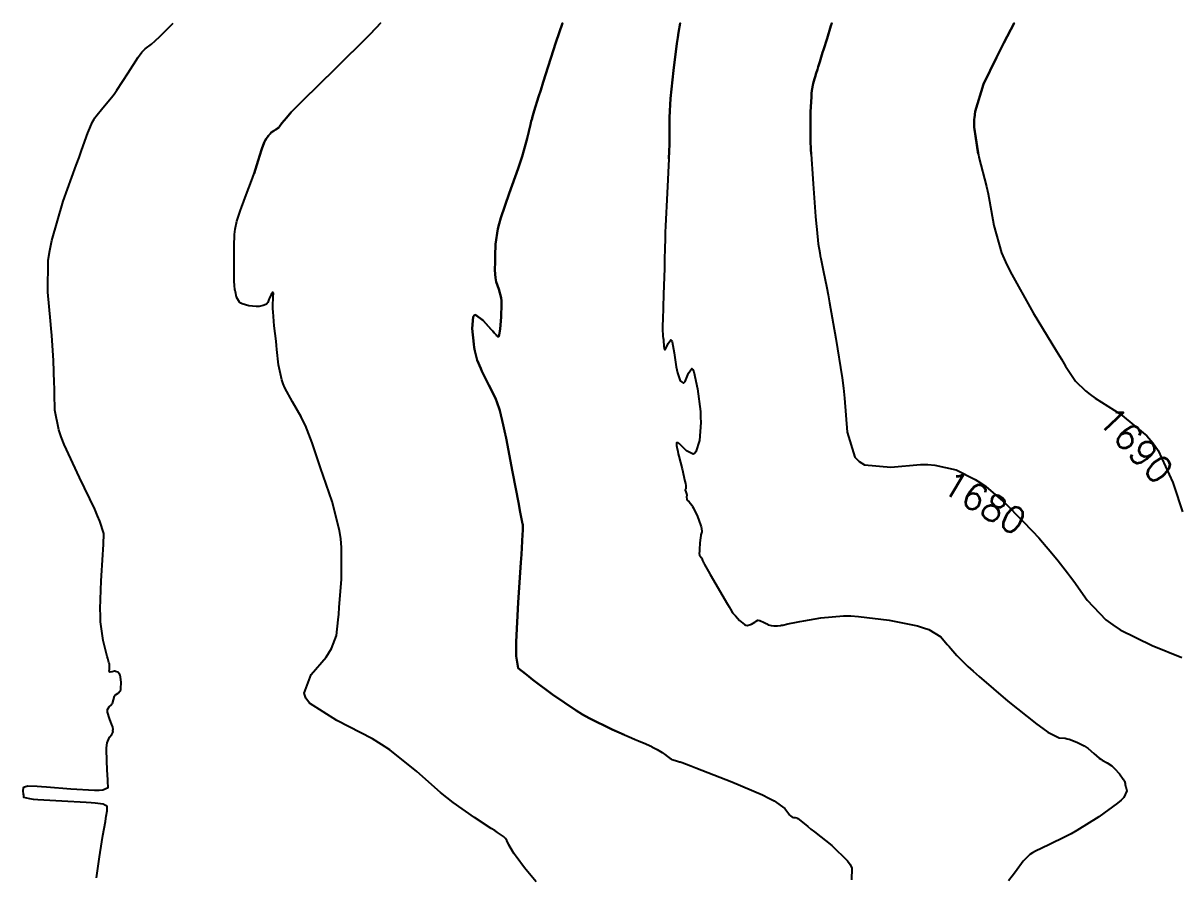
# Model space of a CAD drawing. Header units: metres. Extents: x 837477 to 838477, y 1189014 to 1191014.
# Drawn here: x 837786.9 to 837956.3, y 1190888.9 to 1191013.9 of the extents above; entities that cross this region are included whole.
import ezdxf

# ---------------------------------------------------------------- set-up
doc = ezdxf.new("R2010")
doc.units = ezdxf.units.M
doc.header["$LTSCALE"] = 0.3
doc.layers.add('COTAS 10', color=1, linetype='Continuous')
doc.styles.get("Standard").update_dxf_attribs({"font": 'simplex.shx'})

msp = doc.modelspace()

# ---------------------------------------------------------------- linework, layer by layer
at = {"layer": 'COTAS 10'}
for points, elevation in [([(837797.656, 1190888.726), (837797.964, 1190891.102), (837798.06, 1190891.77), (837798.162, 1190892.441), (837798.567, 1190894.901), (837798.928, 1190896.971), (837799.001, 1190897.397), (837799.062, 1190897.758), (837799.185, 1190898.531), (837799.216, 1190898.839), (837799.219, 1190898.907), (837799.219, 1190898.968), (837799.2, 1190899.127), (837799.09, 1190899.249), (837799.033, 1190899.286), (837798.964, 1190899.325), (837798.623, 1190899.479), (837797.437, 1190899.65), (837796.837, 1190899.7), (837796.119, 1190899.751), (837792.543, 1190899.945), (837789.049, 1190900.146), (837788.383, 1190900.202), (837787.848, 1190900.258), (837787.002, 1190900.459), (837786.988, 1190900.73), (837786.977, 1190900.83), (837786.963, 1190900.94), (837786.888, 1190901.427), (837786.937, 1190901.88), (837787.001, 1190901.97), (837787.087, 1190902.043), (837787.58, 1190902.179), (837788.935, 1190902.131), (837789.565, 1190902.089), (837790.305, 1190902.035), (837793.897, 1190901.736), (837797.357, 1190901.537), (837798.014, 1190901.545), (837798.541, 1190901.58), (837799.356, 1190901.937), (837799.299, 1190902.838), (837799.276, 1190903.216), (837799.249, 1190903.65), (837799.129, 1190905.683), (837799.105, 1190907.7), (837799.139, 1190908.124), (837799.191, 1190908.489), (837799.528, 1190909.322), (837799.883, 1190909.712), (837799.947, 1190909.798), (837799.997, 1190909.875), (837800.05, 1190910.071), (837800.024, 1190910.209), (837800.024, 1190910.249), (837800.026, 1190910.289), (837800.057, 1190910.439), (837800.008, 1190910.779), (837799.959, 1190910.939), (837799.896, 1190911.128), (837799.542, 1190912.045), (837799.258, 1190912.975), (837799.239, 1190913.172), (837799.245, 1190913.341), (837799.482, 1190913.731), (837799.827, 1190914.022), (837799.901, 1190914.13), (837799.965, 1190914.249), (837800.121, 1190914.776), (837800.282, 1190915.294), (837800.349, 1190915.407), (837800.426, 1190915.508), (837800.787, 1190915.76), (837801.117, 1190916.098), (837801.174, 1190916.251), (837801.217, 1190916.431), (837801.25, 1190917.299), (837801.137, 1190918.167), (837801.088, 1190918.347), (837801.031, 1190918.501), (837800.761, 1190918.839), (837800.436, 1190918.946), (837800.344, 1190918.955), (837800.251, 1190918.955), (837799.911, 1190918.879), (837799.637, 1190918.817), (837799.587, 1190918.826), (837799.548, 1190918.847), (837799.499, 1190919.016), (837799.516, 1190919.232), (837799.519, 1190919.283), (837799.521, 1190919.329), (837799.519, 1190919.464), (837799.515, 1190919.563), (837799.516, 1190919.588), (837799.517, 1190919.61), (837799.526, 1190919.681), (837799.536, 1190919.74), (837799.537, 1190919.757), (837799.539, 1190919.773), (837799.538, 1190919.829), (837799.535, 1190919.88), (837799.534, 1190919.893), (837799.534, 1190919.905), (837799.532, 1190919.943), (837799.532, 1190919.985), (837799.531, 1190919.994), (837799.531, 1190920.025), (837799.517, 1190920.078), (837799.508, 1190920.101), (837799.497, 1190920.127), (837799.439, 1190920.251), (837799.272, 1190920.829), (837799.192, 1190921.142), (837799.097, 1190921.521), (837798.633, 1190923.441), (837798.243, 1190926.215), (837798.195, 1190927.132), (837798.174, 1190928.114), (837798.312, 1190932.198), (837798.558, 1190936), (837798.604, 1190936.804), (837798.64, 1190937.5), (837798.693, 1190939.113), (837798.14, 1190940.923), (837797.794, 1190941.743), (837797.365, 1190942.701), (837795.121, 1190947.311), (837792.876, 1190952.176), (837792.447, 1190953.295), (837792.101, 1190954.315), (837791.546, 1190957.174), (837791.504, 1190959.636), (837791.481, 1190960.406), (837791.454, 1190961.215), (837791.314, 1190964.452), (837791.087, 1190968.106), (837791.005, 1190969.178), (837790.913, 1190970.275), (837790.511, 1190974.452), (837790.578, 1190979.143), (837790.782, 1190980.564), (837791.067, 1190982.038), (837792.767, 1190987.804), (837794.67, 1190993.055), (837795.083, 1190994.206), (837795.447, 1190995.224), (837796.351, 1190997.804), (837797.042, 1190999.413), (837797.272, 1190999.819), (837797.386, 1191000), (837797.518, 1191000.209), (837798.547, 1191001.473), (837799.811, 1191002.962), (837800.205, 1191003.492), (837800.619, 1191004.073), (837802.273, 1191006.601), (837803.738, 1191008.878), (837804.032, 1191009.301), (837804.278, 1191009.635), (837804.763, 1191010.095), (837805.708, 1191010.807), (837806.243, 1191011.301), (837806.898, 1191011.922), (837808.87, 1191013.872)], 1640), ([(837862.028, 1190888.141), (837860.34, 1190890.171), (837859.073, 1190891.855), (837858.804, 1190892.24), (837858.571, 1190892.589), (837858.027, 1190893.555), (837857.714, 1190894.19), (837857.627, 1190894.331), (837857.54, 1190894.457), (837857.224, 1190894.784), (837856.379, 1190895.346), (837855.958, 1190895.619), (837855.457, 1190895.943), (837852.97, 1190897.538), (837849.847, 1190899.741), (837848.943, 1190900.449), (837848.023, 1190901.198), (837844.561, 1190904.257), (837840.59, 1190907.431), (837839.35, 1190908.253), (837838.048, 1190909.051), (837832.838, 1190911.727), (837828.847, 1190914.292), (837828.314, 1190915.02), (837828.029, 1190915.756), (837829.065, 1190918.475), (837831.246, 1190921.035), (837831.683, 1190921.67), (837832.048, 1190922.273), (837832.764, 1190924.183), (837833.03, 1190926.486), (837833.111, 1190927.337), (837833.196, 1190928.28), (837833.529, 1190932.454), (837833.535, 1190937.101), (837833.413, 1190938.342), (837833.237, 1190939.563), (837832.159, 1190943.807), (837830.837, 1190947.631), (837830.509, 1190948.588), (837830.197, 1190949.5), (837829.205, 1190952.425), (837828.227, 1190954.945), (837827.923, 1190955.601), (837827.605, 1190956.239), (837826.338, 1190958.395), (837825.197, 1190960.469), (837824.96, 1190961.055), (837824.755, 1190961.647), (837824.3, 1190963.83), (837824.061, 1190966.058), (837823.993, 1190966.678), (837823.925, 1190967.3), (837823.676, 1190969.559), (837823.496, 1190971.577), (837823.472, 1190972.047), (837823.459, 1190972.479), (837823.505, 1190973.719), (837823.535, 1190974.381), (837823.511, 1190974.449), (837823.474, 1190974.466), (837823.225, 1190974.111), (837822.941, 1190973.521), (837822.881, 1190973.39), (837822.83, 1190973.273), (837822.714, 1190972.971), (837822.575, 1190972.77), (837822.509, 1190972.718), (837822.432, 1190972.668), (837822.054, 1190972.498), (837821.457, 1190972.396), (837821.241, 1190972.388), (837821.004, 1190972.389), (837819.963, 1190972.467), (837818.965, 1190972.742), (837818.755, 1190972.868), (837818.574, 1190973.015), (837818.157, 1190973.725), (837817.966, 1190974.51), (837817.926, 1190974.704), (837817.893, 1190974.888), (837817.821, 1190975.469), (837817.799, 1190976.091), (837817.796, 1190976.3), (837817.795, 1190976.526), (837817.803, 1190977.478), (837817.814, 1190978.693), (837817.815, 1190979.085), (837817.814, 1190979.502), (837817.803, 1190981.208), (837817.847, 1190982.901), (837817.882, 1190983.309), (837817.927, 1190983.691), (837818.17, 1190984.853), (837818.571, 1190986.053), (837818.715, 1190986.459), (837818.875, 1190986.896), (837819.571, 1190988.743), (837820.321, 1190990.762), (837820.513, 1190991.309), (837820.7, 1190991.85), (837821.321, 1190993.76), (837821.804, 1190995.304), (837821.903, 1190995.615), (837821.988, 1190995.876), (837822.171, 1190996.395), (837822.271, 1190996.592), (837822.304, 1190996.648), (837822.339, 1190996.705), (837822.485, 1190996.921), (837822.636, 1190997.131), (837822.675, 1190997.185), (837822.712, 1190997.238), (837822.833, 1190997.414), (837822.96, 1190997.58), (837823.001, 1190997.627), (837823.043, 1190997.673), (837823.216, 1190997.845), (837823.437, 1190998.016), (837823.511, 1190998.063), (837823.589, 1190998.11), (837823.916, 1190998.279), (837824.267, 1190998.529), (837824.361, 1190998.628), (837824.453, 1190998.739), (837824.775, 1190999.246), (837825.441, 1191000), (837826.164, 1191000.819), (837826.928, 1191001.602), (837827.858, 1191002.536), (837832.587, 1191007.162), (837837.569, 1191012.108), (837838.657, 1191013.243), (837839.242, 1191013.872), (837838.657, 1191013.243), (837837.569, 1191012.108), (837832.587, 1191007.162), (837827.858, 1191002.536), (837826.928, 1191001.602), (837826.164, 1191000.819), (837825.441, 1191000), (837824.775, 1190999.246), (837824.453, 1190998.739), (837824.361, 1190998.628), (837824.267, 1190998.529), (837823.916, 1190998.279), (837823.589, 1190998.11), (837823.511, 1190998.063), (837823.437, 1190998.016), (837823.216, 1190997.845), (837823.043, 1190997.673), (837823.001, 1190997.627), (837822.96, 1190997.58), (837822.833, 1190997.414), (837822.712, 1190997.238), (837822.675, 1190997.185), (837822.636, 1190997.131), (837822.485, 1190996.921), (837822.339, 1190996.705), (837822.304, 1190996.648), (837822.271, 1190996.592), (837822.171, 1190996.395), (837821.988, 1190995.876), (837821.903, 1190995.615), (837821.804, 1190995.304), (837821.321, 1190993.76), (837820.7, 1190991.85)], 1650), ([(837874.923, 1190909.657), (837873.162, 1190910.413), (837869.769, 1190912.087), (837868.823, 1190912.628), (837867.874, 1190913.203), (837864.426, 1190915.56), (837861.547, 1190917.721), (837860.957, 1190918.172), (837860.458, 1190918.559), (837859.404, 1190919.425), (837859.119, 1190921.173), (837859.105, 1190922.116), (837859.119, 1190923.258), (837859.404, 1190929.038), (837859.784, 1190934.872), (837859.858, 1190936.047), (837859.92, 1190937.03), (837860.03, 1190938.994), (837860.048, 1190939.575), (837860.052, 1190939.688), (837860.055, 1190939.78), (837860.058, 1190939.938), (837860.058, 1190939.957), (837860.059, 1190939.962), (837860.059, 1190939.967), (837860.062, 1190939.983), (837860.066, 1190939.999), (837860.068, 1190940.009), (837860.071, 1190940.029), (837860.074, 1190940.053), (837860.076, 1190940.067), (837860.081, 1190940.094), (837860.086, 1190940.124), (837860.087, 1190940.132), (837860.088, 1190940.141), (837860.091, 1190940.172), (837860.093, 1190940.208), (837860.093, 1190940.219), (837860.094, 1190940.231), (837860.095, 1190940.279), (837860.094, 1190940.326), (837860.092, 1190940.338), (837860.091, 1190940.35), (837860.081, 1190940.388), (837860.066, 1190940.432), (837860.061, 1190940.448), (837860.056, 1190940.466), (837860.034, 1190940.543), (837859.795, 1190941.762), (837859.654, 1190942.5), (837859.479, 1190943.412), (837858.576, 1190948.15), (837857.613, 1190953.1), (837857.4, 1190954.145), (837857.211, 1190955.049), (837856.723, 1190957.137), (837856.272, 1190958.42), (837856.105, 1190958.817), (837855.921, 1190959.231), (837855.104, 1190960.874), (837854.275, 1190962.5), (837854.083, 1190962.904), (837853.906, 1190963.288), (837853.403, 1190964.505), (837853.045, 1190965.876), (837852.96, 1190966.358), (837852.882, 1190966.883), (837852.652, 1190969.145), (837852.784, 1190970.877), (837852.935, 1190971.067), (837853.135, 1190971.133), (837854.268, 1190970.326), (837855.45, 1190969.005), (837855.68, 1190968.746), (837855.868, 1190968.534), (837856.199, 1190968.154), (837856.257, 1190968.083), (837856.274, 1190968.065), (837856.291, 1190968.049), (837856.354, 1190967.997), (837856.424, 1190967.971), (837856.445, 1190967.97), (837856.467, 1190967.973), (837856.551, 1190968.005), (837856.659, 1190968.47), (837856.696, 1190968.744), (837856.735, 1190969.082), (837856.9, 1190970.829), (837856.957, 1190972.769), (837856.927, 1190973.228), (837856.879, 1190973.654), (837856.54, 1190974.913), (837856.171, 1190975.973), (837856.103, 1190976.274), (837856.05, 1190976.579), (837855.984, 1190977.707), (837856.019, 1190978.987), (837856.03, 1190979.388), (837856.042, 1190979.808), (837856.091, 1190981.493), (837856.429, 1190983.733), (837856.622, 1190984.504), (837856.86, 1190985.341), (837858.08, 1190988.905), (837859.396, 1190992.574), (837859.695, 1190993.476), (837859.964, 1190994.329), (837860.699, 1190997), (837861.191, 1190999.048), (837861.308, 1190999.509), (837861.416, 1190999.924), (837861.438, 1191000), (837861.735, 1191001.036), (837862.382, 1191003.063), (837862.696, 1191004.054), (837863.07, 1191005.232), (837864.906, 1191011.036), (837865.902, 1191013.872), (837864.906, 1191011.036), (837863.07, 1191005.232), (837862.696, 1191004.054), (837862.382, 1191003.063), (837861.735, 1191001.036), (837861.438, 1191000), (837861.416, 1190999.924), (837861.308, 1190999.509), (837861.191, 1190999.048), (837860.699, 1190997), (837859.964, 1190994.329), (837859.695, 1190993.476), (837859.396, 1190992.574), (837858.08, 1190988.905), (837856.86, 1190985.341), (837856.622, 1190984.504), (837856.429, 1190983.733), (837856.091, 1190981.493), (837856.042, 1190979.808), (837856.03, 1190979.388), (837856.019, 1190978.987), (837855.984, 1190977.707), (837856.05, 1190976.579), (837856.103, 1190976.274), (837856.171, 1190975.973), (837856.54, 1190974.913), (837856.879, 1190973.654), (837856.927, 1190973.228), (837856.957, 1190972.769), (837856.9, 1190970.829), (837856.735, 1190969.082), (837856.696, 1190968.744), (837856.659, 1190968.47), (837856.551, 1190968.005), (837856.467, 1190967.973), (837856.445, 1190967.97), (837856.424, 1190967.971), (837856.354, 1190967.997), (837856.291, 1190968.049), (837856.274, 1190968.065), (837856.257, 1190968.083), (837856.199, 1190968.154), (837855.868, 1190968.534), (837855.68, 1190968.746), (837855.45, 1190969.005), (837854.268, 1190970.326), (837853.135, 1190971.133), (837852.935, 1190971.067), (837852.784, 1190970.877), (837852.652, 1190969.145), (837852.882, 1190966.883), (837852.96, 1190966.358), (837853.045, 1190965.876), (837853.403, 1190964.505), (837853.906, 1190963.288), (837854.083, 1190962.904), (837854.275, 1190962.5), (837855.104, 1190960.874), (837855.921, 1190959.231), (837856.105, 1190958.817), (837856.272, 1190958.42), (837856.723, 1190957.137), (837857.211, 1190955.049), (837857.4, 1190954.145), (837857.613, 1190953.1), (837858.576, 1190948.15), (837859.479, 1190943.412), (837859.654, 1190942.5), (837859.795, 1190941.762), (837860.034, 1190940.543), (837860.056, 1190940.466), (837860.061, 1190940.448), (837860.066, 1190940.432), (837860.081, 1190940.388), (837860.091, 1190940.35), (837860.092, 1190940.338), (837860.094, 1190940.326), (837860.095, 1190940.279), (837860.094, 1190940.231), (837860.093, 1190940.219), (837860.093, 1190940.208), (837860.091, 1190940.172), (837860.088, 1190940.141), (837860.087, 1190940.132), (837860.086, 1190940.124), (837860.081, 1190940.094), (837860.076, 1190940.067), (837860.074, 1190940.053), (837860.071, 1190940.029), (837860.068, 1190940.009), (837860.066, 1190939.999), (837860.062, 1190939.983), (837860.059, 1190939.967), (837860.059, 1190939.962), (837860.058, 1190939.957), (837860.058, 1190939.938), (837860.055, 1190939.78), (837860.052, 1190939.688), (837860.048, 1190939.575), (837860.03, 1190938.994), (837859.92, 1190937.03), (837859.858, 1190936.047), (837859.784, 1190934.872), (837859.404, 1190929.038), (837859.119, 1190923.258), (837859.105, 1190922.116), (837859.119, 1190921.173), (837859.404, 1190919.425), (837860.458, 1190918.559), (837860.957, 1190918.172), (837861.547, 1190917.721), (837864.426, 1190915.56), (837867.874, 1190913.203), (837868.823, 1190912.628), (837869.769, 1190912.087), (837873.162, 1190910.413), (837875.969, 1190909.208), (837876.545, 1190908.962), (837877.034, 1190908.755), (837878.074, 1190908.323), (837878.618, 1190908.084), (837878.794, 1190907.997), (837878.982, 1190907.902), (837879.754, 1190907.486), (837880.502, 1190907.043), (837880.674, 1190906.93), (837880.832, 1190906.823), (837881.278, 1190906.471), (837881.663, 1190906.183), (837881.783, 1190906.116), (837881.908, 1190906.054), (837882.408, 1190905.875), (837882.891, 1190905.743), (837883.005, 1190905.711), (837883.111, 1190905.682), (837883.425, 1190905.592), (837884.698, 1190905.109), (837885.409, 1190904.831), (837886.275, 1190904.492), (837890.696, 1190902.747), (837895.192, 1190900.84), (837896.105, 1190900.398), (837896.873, 1190899.994), (837898.451, 1190898.846), (837899.007, 1190898.103), (837899.131, 1190897.954), (837899.243, 1190897.83), (837899.54, 1190897.589), (837899.737, 1190897.537), (837899.786, 1190897.532), (837899.832, 1190897.531), (837899.975, 1190897.562), (837900.179, 1190897.518), (837900.263, 1190897.47), (837900.359, 1190897.407), (837900.802, 1190897.049), (837901.816, 1190896.215), (837902.27, 1190895.851), (837902.8, 1190895.43), (837905.341, 1190893.429), (837907.624, 1190891.214), (837907.99, 1190890.657), (837908.242, 1190890.126), (837908.193, 1190888.411)], 1660), ([(837902.317, 1190994.695), (837902.273, 1190995.403), (837902.223, 1190996.591), (837902.189, 1190997.687), (837902.197, 1191000), (837902.2, 1191000.879), (837902.331, 1191003.095), (837902.373, 1191003.576), (837902.417, 1191004), (837902.599, 1191005.052), (837902.788, 1191005.693), (837902.838, 1191005.857), (837902.887, 1191006.017), (837903.053, 1191006.545), (837903.226, 1191007.099), (837903.28, 1191007.275), (837903.335, 1191007.459), (837903.556, 1191008.204), (837903.863, 1191009.221), (837903.973, 1191009.578), (837904.094, 1191009.967), (837904.624, 1191011.642), (837905.2, 1191013.466), (837905.327, 1191013.872), (837905.2, 1191013.466), (837904.624, 1191011.642), (837904.094, 1191009.967), (837903.973, 1191009.578), (837903.863, 1191009.221), (837903.556, 1191008.204), (837903.335, 1191007.459), (837903.28, 1191007.275), (837903.226, 1191007.099), (837903.053, 1191006.545), (837902.887, 1191006.017), (837902.838, 1191005.857), (837902.788, 1191005.693), (837902.599, 1191005.052), (837902.417, 1191004), (837902.373, 1191003.576), (837902.331, 1191003.095), (837902.2, 1191000.879), (837902.197, 1191000), (837902.189, 1190997.687), (837902.223, 1190996.591), (837902.273, 1190995.403), (837902.586, 1190990.345), (837902.956, 1190985.555), (837903.042, 1190984.536), (837903.12, 1190983.65), (837903.341, 1190981.56), (837903.559, 1190980.226), (837903.634, 1190979.818), (837903.717, 1190979.392), (837904.071, 1190977.711), (837904.598, 1190975.087), (837904.789, 1190974.066), (837905, 1190972.918), (837905.928, 1190967.711), (837906.826, 1190961.927), (837907.018, 1190960.416), (837907.187, 1190958.944), (837907.592, 1190953.954), (837908.718, 1190950.29), (837909.34, 1190949.654), (837910.097, 1190949.182), (837913.954, 1190948.847), (837918.306, 1190949.233), (837918.444, 1190949.231), (837919.376, 1190949.216), (837920.388, 1190949.145), (837923.552, 1190948.445), (837926.34, 1190947.055), (837927.114, 1190946.551), (837927.89, 1190945.994), (837930.698, 1190943.552), (837933.168, 1190941.083), (837933.73, 1190940.509), (837934.238, 1190939.984), (837934.733, 1190939.453), (837935.633, 1190938.486), (837936.708, 1190937.253), (837937.016, 1190936.894), (837937.327, 1190936.529), (837938.486, 1190935.147), (837939.857, 1190933.394), (837940.302, 1190932.794), (837940.776, 1190932.144), (837942.723, 1190929.384), (837945.48, 1190926.486), (837946.465, 1190925.749), (837947.545, 1190925.041), (837952.245, 1190922.723), (837956.58, 1190920.984)], 1680), ([(837926.762, 1190994.695), (837926.155, 1190998.625), (837926.184, 1190999.794), (837926.206, 1191000), (837926.307, 1191000.944), (837927.531, 1191004.937), (837929.427, 1191008.823), (837929.974, 1191009.906), (837930.529, 1191010.992), (837932.052, 1191013.872), (837930.529, 1191010.992), (837929.974, 1191009.906), (837929.427, 1191008.823), (837927.531, 1191004.937), (837926.307, 1191000.944), (837926.206, 1191000), (837926.184, 1190999.794), (837926.155, 1190998.625), (837926.833, 1190994.239), (837927.955, 1190989.961), (837928.207, 1190988.859), (837928.433, 1190987.793), (837929.036, 1190984.239), (837930.185, 1190980.256), (837930.755, 1190978.918), (837931.434, 1190977.479), (837934.797, 1190971.433), (837938.227, 1190965.818), (837938.948, 1190964.65), (837939.571, 1190963.649), (837940.996, 1190961.433), (837942.465, 1190960.027), (837942.482, 1190960.009), (837943.143, 1190959.508), (837943.913, 1190958.961), (837947.595, 1190956.6), (837951.444, 1190953.446), (837952.319, 1190952.4), (837953.111, 1190951.278), (837955.281, 1190946.6), (837955.432, 1190946.14), (837956.675, 1190942.324)], 1690), ([(837881.47, 1190994.016), (837881.229, 1190988.984), (837880.977, 1190984.184), (837880.931, 1190983.217), (837880.895, 1190982.407), (837880.853, 1190980.789), (837880.842, 1190979.411), (837880.826, 1190978.751), (837880.805, 1190977.972), (837880.68, 1190974.153), (837880.566, 1190970.414), (837880.55, 1190969.684), (837880.543, 1190969.086), (837880.574, 1190968.03), (837880.643, 1190967.691), (837880.659, 1190967.545), (837880.673, 1190967.376), (837880.714, 1190966.581), (837880.83, 1190966.066), (837880.892, 1190966.075), (837880.967, 1190966.15), (837881.347, 1190966.967), (837881.766, 1190967.514), (837881.866, 1190967.419), (837881.959, 1190967.217), (837882.236, 1190965.595), (837882.513, 1190963.557), (837882.605, 1190963.092), (837882.704, 1190962.671), (837883.117, 1190961.511), (837883.579, 1190961.145), (837883.708, 1190961.224), (837883.838, 1190961.382), (837884.313, 1190962.604), (837884.813, 1190963.308), (837884.959, 1190963.139), (837885.108, 1190962.812), (837885.673, 1190960.318), (837886.071, 1190957.017), (837886.114, 1190956.181), (837886.128, 1190955.379), (837885.938, 1190952.767), (837885.417, 1190951.077), (837885.223, 1190950.857), (837885.007, 1190950.745), (837884.045, 1190951.233), (837883.151, 1190952.14), (837882.977, 1190952.292), (837882.836, 1190952.4), (837882.594, 1190952.431), (837882.578, 1190952.179), (837882.58, 1190952.108), (837882.584, 1190952.038), (837882.619, 1190951.783), (837882.769, 1190951.139), (837882.845, 1190950.824), (837882.936, 1190950.45), (837883.389, 1190948.602), (837883.806, 1190946.793), (837883.875, 1190946.444), (837883.923, 1190946.159), (837883.926, 1190945.676), (837883.85, 1190945.576), (837883.848, 1190945.533), (837883.854, 1190945.483), (837883.945, 1190945.248), (837884.049, 1190944.959), (837884.064, 1190944.876), (837884.073, 1190944.791), (837884.056, 1190944.473), (837884.077, 1190944.164), (837884.11, 1190944.086), (837884.155, 1190944.011), (837884.419, 1190943.765), (837884.814, 1190943.298), (837884.943, 1190943.084), (837885.08, 1190942.832), (837885.642, 1190941.617), (837886.113, 1190940.386), (837886.193, 1190940.126), (837886.251, 1190939.9), (837886.275, 1190939.373), (837886.163, 1190938.934), (837886.135, 1190938.763), (837886.107, 1190938.571), (837886.018, 1190937.7), (837885.952, 1190936.855), (837885.939, 1190936.679), (837885.928, 1190936.528), (837885.91, 1190936.194), (837885.933, 1190936.027), (837885.949, 1190935.982), (837885.968, 1190935.938), (837886.071, 1190935.782), (837886.2, 1190935.598), (837886.236, 1190935.536), (837886.271, 1190935.469), (837886.399, 1190935.187), (837886.521, 1190934.902), (837886.553, 1190934.833), (837886.584, 1190934.768), (837886.69, 1190934.571), (837887.073, 1190933.913), (837887.279, 1190933.558), (837887.529, 1190933.129), (837890.039, 1190928.806), (837890.278, 1190928.394), (837890.471, 1190928.061), (837890.786, 1190927.52), (837890.799, 1190927.499), (837890.802, 1190927.495), (837890.804, 1190927.492), (837890.81, 1190927.485), (837890.815, 1190927.483), (837890.818, 1190927.483), (837890.834, 1190927.485), (837890.836, 1190927.484), (837890.836, 1190927.482), (837890.985, 1190927.314), (837891.079, 1190927.209), (837891.196, 1190927.08), (837891.813, 1190926.401), (837892.545, 1190925.802), (837892.736, 1190925.722), (837892.921, 1190925.68), (837893.547, 1190925.836), (837894.05, 1190926.169), (837894.159, 1190926.238), (837894.254, 1190926.296), (837894.487, 1190926.422), (837894.704, 1190926.413), (837894.789, 1190926.386), (837894.886, 1190926.349), (837895.326, 1190926.128), (837895.811, 1190925.881), (837895.936, 1190925.828), (837896.058, 1190925.781), (837896.462, 1190925.666), (837896.832, 1190925.613), (837896.932, 1190925.605), (837897.03, 1190925.6), (837897.375, 1190925.608), (837897.814, 1190925.667), (837897.971, 1190925.694), (837898.145, 1190925.727), (837898.902, 1190925.884), (837900.167, 1190926.14), (837900.66, 1190926.234), (837901.216, 1190926.339), (837903.738, 1190926.801), (837907.053, 1190927.07), (837908.108, 1190927.053), (837909.222, 1190926.996), (837913.738, 1190926.457), (837917.878, 1190925.594), (837918.754, 1190925.332), (837919.512, 1190925.06), (837921.276, 1190923.995), (837922.242, 1190922.891), (837922.498, 1190922.594), (837922.749, 1190922.301), (837923.611, 1190921.276), (837925.266, 1190919.645), (837926.015, 1190918.97), (837926.892, 1190918.198), (837931.11, 1190914.603), (837935.329, 1190911.207), (837936.206, 1190910.561), (837936.956, 1190910.043), (837938.614, 1190909.232), (837939.515, 1190909.147), (837939.789, 1190909.085), (837940.074, 1190909.008), (837941.189, 1190908.591), (837942.296, 1190908.018), (837942.576, 1190907.842), (837942.844, 1190907.658), (837943.714, 1190906.93), (837944.492, 1190906.242), (837944.701, 1190906.083), (837944.908, 1190905.938), (837945.634, 1190905.528), (837946.342, 1190905.088), (837946.538, 1190904.923), (837946.733, 1190904.74), (837947.436, 1190903.927), (837947.993, 1190903.146), (837948.096, 1190902.984), (837948.177, 1190902.845), (837948.284, 1190902.537), (837948.303, 1190902.276), (837948.328, 1190902.168), (837948.361, 1190902.043), (837948.552, 1190901.459), (837948.071, 1190900.456), (837947.68, 1190900.068), (837947.178, 1190899.631), (837944.434, 1190897.652), (837941.198, 1190895.629), (837940.386, 1190895.165), (837939.609, 1190894.742), (837937.108, 1190893.56), (837935.152, 1190892.636), (837934.72, 1190892.375), (837934.335, 1190892.112), (837933.338, 1190891.146), (837932.207, 1190889.599), (837931.738, 1190888.97), (837931.2, 1190888.255)], 1670), ([(837862.028, 1190888.141), (837860.34, 1190890.171), (837859.073, 1190891.855), (837858.804, 1190892.24), (837858.571, 1190892.589), (837858.027, 1190893.555), (837857.714, 1190894.19), (837857.627, 1190894.331), (837857.54, 1190894.457), (837857.224, 1190894.784), (837856.379, 1190895.346), (837855.958, 1190895.619), (837855.457, 1190895.943), (837852.97, 1190897.538), (837849.847, 1190899.741), (837848.943, 1190900.449), (837848.023, 1190901.198), (837844.561, 1190904.257), (837840.59, 1190907.431), (837839.35, 1190908.253), (837838.048, 1190909.051), (837832.838, 1190911.727), (837828.847, 1190914.292), (837828.314, 1190915.02), (837828.029, 1190915.756), (837829.065, 1190918.475), (837831.246, 1190921.035), (837831.683, 1190921.67), (837832.048, 1190922.273), (837832.764, 1190924.183), (837833.03, 1190926.486), (837833.111, 1190927.337), (837833.196, 1190928.28), (837833.529, 1190932.454), (837833.535, 1190937.101), (837833.413, 1190938.342), (837833.237, 1190939.563), (837832.159, 1190943.807), (837830.837, 1190947.631), (837830.509, 1190948.588), (837830.197, 1190949.5), (837829.205, 1190952.425), (837828.227, 1190954.945), (837827.923, 1190955.601), (837827.605, 1190956.239), (837826.338, 1190958.395), (837825.197, 1190960.469), (837824.96, 1190961.055), (837824.923, 1190961.161)], 1650)]:
    msp.add_lwpolyline(points, dxfattribs=dict(at, elevation=elevation))
at = {"layer": 'COTAS 10', "elevation": 1670}
msp.add_lwpolyline([(837881.577, 1191001.042), (837881.633, 1191001.893), (837881.709, 1191002.83), (837882.14, 1191006.94), (837882.635, 1191010.907), (837882.751, 1191011.754), (837882.857, 1191012.492), (837883.096, 1191013.872), (837882.857, 1191012.492), (837882.751, 1191011.754), (837882.635, 1191010.907), (837882.14, 1191006.94), (837881.709, 1191002.83), (837881.633, 1191001.893), (837881.577, 1191001.042), (837881.557, 1191000), (837881.533, 1190998.694), (837881.536, 1190996.122), (837881.509, 1190995.129), (837881.47, 1190994.016), (837881.509, 1190995.129), (837881.536, 1190996.122), (837881.533, 1190998.694), (837881.557, 1191000)], close=True, dxfattribs=at)

# ---------------------------------------------------------------- texts
at = {"layer": 'COTAS 10', "char_height": 3.8, "attachment_point": 7}
for s, insert, rotation in [('1690', (837944.017, 1190955.579, 1690), 313.04296), ('1680', (837921.11, 1190945.414, 1680), 329.03068)]:
    msp.add_mtext(s, dxfattribs=dict(at, insert=insert, rotation=rotation))

doc.saveas('drawing.dxf')
